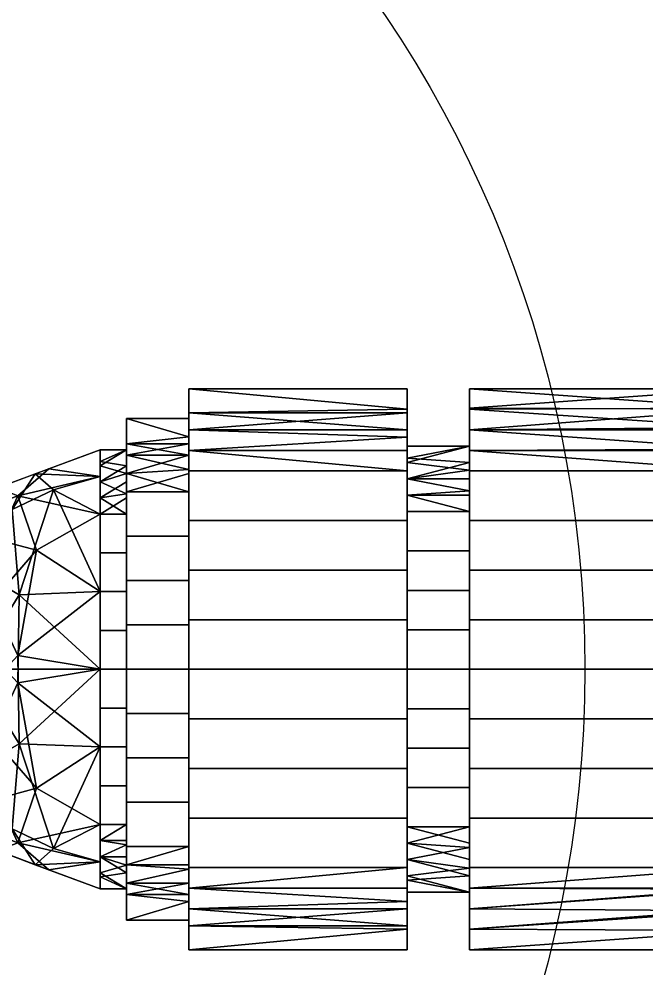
# Model space of a CAD drawing. Header units: millimetres. Extents: x -75 to 3610, y -1375 to 0.
# Drawn here: x 38.7 to 78.9, y -539.2 to -478.3 of the extents above; entities that cross this region are included whole.
import ezdxf

# ---------------------------------------------------------------- set-up
doc = ezdxf.new("R2010")
doc.units = ezdxf.units.MM
doc.layers.add('IQ_204_3D', color=7, linetype='Continuous')
doc.layers.add('IQ_CON_COLDWATER_INT', color=7, linetype='Continuous', lineweight=25)

# ---------------------------------------------------------------- blocks, each defined once
blk = doc.blocks.new('coldwater')
blk.add_circle((0, 0), 3)
at = {"extrusion": (0, -1, 0)}
blk.add_circle((0, 0), 3, dxfattribs=at)

msp = doc.modelspace()

# ---------------------------------------------------------------- block references
at = {"layer": 'IQ_CON_COLDWATER_INT', "xscale": 25, "yscale": 25, "zscale": 25}
msp.add_blockref('coldwater', (-0.004, -520), dxfattribs=at)

# ---------------------------------------------------------------- meshes
at = {"layer": 'IQ_204_3D'}
mesh = msp.add_polyface(dxfattribs=at)
corners = [(49.591, -538, 185), (49.591, -532.728, 172.272), (49.591, -520, 167), (49.591, -507.272, 172.272), (49.591, -502, 185), (63.591, -502, 185), (63.591, -507.272, 172.272), (63.591, -520, 167), (63.591, -532.728, 172.272), (63.591, -538, 185), (63.591, -505.099, 177.518), (49.591, -504.636, 178.636), (49.591, -503.55, 181.259), (49.591, -513.636, 169.636), (63.591, -513.636, 169.636), (63.591, -516.818, 168.318), (63.591, -535.364, 178.636), (49.591, -535.364, 178.636), (49.591, -534.046, 175.454), (63.591, -526.364, 169.636), (49.591, -526.364, 169.636), (49.591, -523.182, 168.318), (49.591, -505.954, 175.454), (63.591, -503.55, 181.259), (49.591, -510.454, 170.954), (63.591, -510.454, 170.954), (49.591, -516.818, 168.318), (49.591, -536.45, 181.259), (63.591, -536.682, 181.818), (63.591, -534.046, 175.454), (49.591, -529.546, 170.954), (63.591, -529.546, 170.954), (63.591, -523.182, 168.318)]
mesh.append_faces([[corners[k] for k in face] for face in [(6, 22, 10), (22, 6, 3), (10, 11, 23)]], dxfattribs={"vtx0": -1, "vtx1": -1})
mesh.append_faces([[corners[k] for k in face] for face in [(21, 32, 19, 20), (14, 13, 24, 25), (7, 2, 26, 15), (23, 11, 12), (15, 26, 13, 14), (3, 6, 25, 24), (2, 7, 32, 21), (1, 8, 29, 18), (18, 29, 16, 17), (20, 19, 31, 30), (30, 31, 8, 1), (27, 16, 28)]], dxfattribs={"vtx0": -1, "vtx2": -1})
mesh.append_faces([[corners[k] for k in face] for face in [(9, 0, 28)]], dxfattribs={"vtx1": -1})
mesh.append_faces([[corners[k] for k in face] for face in [(27, 17, 16), (22, 11, 10), (0, 27, 28)]], dxfattribs={"vtx1": -1, "vtx2": -1})
mesh.append_faces([[corners[k] for k in face] for face in [(4, 5, 23, 12)]], dxfattribs={"vtx2": -1})
mesh = msp.add_polyface(dxfattribs=at)
corners = [(49.591, -502, 185), (49.591, -507.272, 197.728), (49.591, -520, 203), (49.591, -532.728, 197.728), (49.591, -538, 185), (63.591, -538, 185), (63.591, -532.728, 197.728), (63.591, -520, 203), (63.591, -507.272, 197.728), (63.591, -502, 185), (63.591, -534.901, 192.482), (49.591, -535.364, 191.364), (49.591, -536.45, 188.741), (49.591, -526.364, 200.364), (63.591, -526.364, 200.364), (63.591, -523.182, 201.682), (63.591, -504.636, 191.364), (49.591, -504.636, 191.364), (49.591, -505.954, 194.546), (63.591, -513.636, 200.364), (49.591, -513.636, 200.364), (49.591, -516.818, 201.682), (49.591, -534.046, 194.546), (63.591, -536.45, 188.741), (49.591, -529.546, 199.046), (63.591, -529.546, 199.046), (49.591, -523.182, 201.682), (49.591, -503.55, 188.741), (63.591, -503.318, 188.182), (63.591, -505.954, 194.546), (49.591, -510.454, 199.046), (63.591, -510.454, 199.046), (63.591, -516.818, 201.682)]
mesh.append_faces([[corners[k] for k in face] for face in [(6, 22, 10), (22, 6, 3), (10, 11, 23)]], dxfattribs={"vtx0": -1, "vtx1": -1})
mesh.append_faces([[corners[k] for k in face] for face in [(21, 32, 19, 20), (14, 13, 24, 25), (7, 2, 26, 15), (23, 11, 12), (29, 18, 1, 8), (15, 26, 13, 14), (18, 29, 16, 17), (2, 7, 32, 21), (20, 19, 31, 30), (3, 6, 25, 24), (30, 31, 8, 1), (27, 16, 28)]], dxfattribs={"vtx0": -1, "vtx2": -1})
mesh.append_faces([[corners[k] for k in face] for face in [(9, 0, 28)]], dxfattribs={"vtx1": -1})
mesh.append_faces([[corners[k] for k in face] for face in [(27, 17, 16), (22, 11, 10), (0, 27, 28)]], dxfattribs={"vtx1": -1, "vtx2": -1})
mesh.append_faces([[corners[k] for k in face] for face in [(4, 5, 23, 12)]], dxfattribs={"vtx2": -1})
mesh = msp.add_polyface(dxfattribs=at)
corners = [(49.591, -536.088, 185), (49.591, -531.376, 173.624), (49.591, -520, 168.912), (49.591, -508.624, 173.624), (49.591, -503.912, 185), (49.591, -502, 185), (49.591, -507.272, 172.272), (49.591, -520, 167), (49.591, -532.728, 172.272), (49.591, -538, 185)]
mesh.append_faces([[corners[k] for k in face] for face in [(3, 6, 7, 2)]], dxfattribs={"vtx0": -1, "vtx2": -1})
mesh.append_faces([[corners[k] for k in face] for face in [(7, 8, 1, 2)]], dxfattribs={"vtx1": -1, "vtx3": -1})
mesh.append_faces([[corners[k] for k in face] for face in [(4, 5, 6, 3)]], dxfattribs={"vtx2": -1})
mesh.append_faces([[corners[k] for k in face] for face in [(8, 9, 0, 1)]], dxfattribs={"vtx3": -1})
mesh = msp.add_polyface(dxfattribs=at)
corners = [(49.591, -503.912, 185), (49.591, -508.624, 196.376), (49.591, -520, 201.088), (49.591, -531.376, 196.376), (49.591, -536.088, 185), (49.591, -538, 185), (49.591, -532.728, 197.728), (49.591, -520, 203), (49.591, -507.272, 197.728), (49.591, -502, 185)]
mesh.append_faces([[corners[k] for k in face] for face in [(7, 2, 3, 6)]], dxfattribs={"vtx0": -1, "vtx2": -1})
mesh.append_faces([[corners[k] for k in face] for face in [(0, 1, 8, 9)]], dxfattribs={"vtx1": -1})
mesh.append_faces([[corners[k] for k in face] for face in [(7, 8, 1, 2)]], dxfattribs={"vtx1": -1, "vtx3": -1})
mesh.append_faces([[corners[k] for k in face] for face in [(4, 5, 6, 3)]], dxfattribs={"vtx2": -1})
mesh = msp.add_polyface(dxfattribs=at)
corners = [(63.591, -538, 185), (63.591, -532.728, 172.272), (63.591, -520, 167), (63.591, -507.272, 172.272), (63.591, -502, 185), (63.591, -505.692, 185), (63.591, -509.883, 174.883), (63.591, -520, 170.692), (63.591, -530.117, 174.883), (63.591, -534.308, 185)]
mesh.append_faces([[corners[k] for k in face] for face in [(8, 1, 2, 7)]], dxfattribs={"vtx0": -1, "vtx2": -1})
mesh.append_faces([[corners[k] for k in face] for face in [(2, 3, 6, 7)]], dxfattribs={"vtx1": -1, "vtx3": -1})
mesh.append_faces([[corners[k] for k in face] for face in [(9, 0, 1, 8)]], dxfattribs={"vtx2": -1})
mesh.append_faces([[corners[k] for k in face] for face in [(3, 4, 5, 6)]], dxfattribs={"vtx3": -1})
mesh = msp.add_polyface(dxfattribs=at)
corners = [(63.591, -502, 185), (63.591, -507.272, 197.728), (63.591, -520, 203), (63.591, -532.728, 197.728), (63.591, -538, 185), (63.591, -534.308, 185), (63.591, -530.117, 195.117), (63.591, -520, 199.308), (63.591, -509.883, 195.117), (63.591, -505.692, 185)]
mesh.append_faces([[corners[k] for k in face] for face in [(1, 8, 9, 0)]], dxfattribs={"vtx0": -1})
mesh.append_faces([[corners[k] for k in face] for face in [(8, 1, 2, 7)]], dxfattribs={"vtx0": -1, "vtx2": -1})
mesh.append_faces([[corners[k] for k in face] for face in [(6, 7, 2, 3)]], dxfattribs={"vtx1": -1, "vtx3": -1})
mesh.append_faces([[corners[k] for k in face] for face in [(3, 4, 5, 6)]], dxfattribs={"vtx3": -1})
mesh = msp.add_polyface(dxfattribs=at)
corners = [(67.591, -538, 185), (67.591, -532.728, 172.272), (67.591, -520, 167), (67.591, -507.272, 172.272), (67.591, -502, 185), (84.996, -502, 185), (84.996, -507.272, 172.272), (84.996, -520, 167), (84.996, -532.728, 172.272), (84.996, -538, 185), (84.996, -504.493, 178.981), (67.591, -504.636, 178.636), (67.591, -503.318, 181.818), (67.591, -513.636, 169.636), (84.996, -513.636, 169.636), (84.996, -516.818, 168.318), (67.591, -535.364, 178.636), (84.996, -535.364, 178.636), (84.996, -536.754, 181.991), (84.996, -526.364, 169.636), (67.591, -526.364, 169.636), (67.591, -523.182, 168.318), (84.996, -505.883, 175.627), (67.591, -505.954, 175.454), (84.996, -503.246, 181.991), (84.996, -510.454, 170.954), (67.591, -510.454, 170.954), (67.591, -516.818, 168.318), (67.591, -534.046, 175.454), (84.996, -534.046, 175.454), (67.591, -536.682, 181.818), (67.591, -529.546, 170.954), (84.996, -529.546, 170.954), (84.996, -523.182, 168.318)]
mesh.append_faces([[corners[k] for k in face] for face in [(4, 24, 12), (10, 12, 24), (6, 23, 22), (12, 10, 11)]], dxfattribs={"vtx0": -1, "vtx1": -1})
mesh.append_faces([[corners[k] for k in face] for face in [(25, 26, 3, 6), (7, 2, 27, 15), (14, 13, 26, 25), (6, 3, 23), (2, 7, 33, 21), (18, 0, 30), (15, 27, 13, 14), (17, 30, 16, 29), (20, 19, 32, 31), (21, 33, 19, 20), (31, 32, 8, 1), (11, 10, 22), (29, 16, 28), (30, 17, 18)]], dxfattribs={"vtx0": -1, "vtx2": -1})
mesh.append_faces([[corners[k] for k in face] for face in [(23, 11, 22)]], dxfattribs={"vtx1": -1, "vtx2": -1})
mesh.append_faces([[corners[k] for k in face] for face in [(8, 29, 28, 1)]], dxfattribs={"vtx1": -1, "vtx3": -1})
mesh.append_faces([[corners[k] for k in face] for face in [(4, 5, 24), (18, 9, 0)]], dxfattribs={"vtx2": -1})
mesh = msp.add_polyface(dxfattribs=at)
corners = [(67.591, -502, 185), (67.591, -507.272, 197.728), (67.591, -520, 203), (67.591, -532.728, 197.728), (67.591, -538, 185), (84.996, -538, 185), (84.996, -532.728, 197.728), (84.996, -520, 203), (84.996, -507.272, 197.728), (84.996, -502, 185), (84.996, -535.507, 191.019), (67.591, -535.364, 191.364), (67.591, -536.682, 188.182), (67.591, -526.364, 200.364), (84.996, -526.364, 200.364), (84.996, -523.182, 201.682), (84.996, -504.636, 191.364), (67.591, -504.636, 191.364), (67.591, -505.954, 194.546), (84.996, -513.636, 200.364), (67.591, -513.636, 200.364), (67.591, -516.818, 201.682), (84.996, -534.117, 194.373), (67.591, -534.046, 194.546), (84.996, -536.754, 188.009), (84.996, -529.546, 199.046), (67.591, -529.546, 199.046), (67.591, -523.182, 201.682), (67.591, -503.246, 188.009), (84.996, -503.318, 188.182), (84.996, -505.954, 194.546), (67.591, -510.454, 199.046), (84.996, -510.454, 199.046), (84.996, -516.818, 201.682)]
mesh.append_faces([[corners[k] for k in face] for face in [(4, 24, 12), (10, 12, 24), (6, 23, 22), (12, 10, 11), (17, 29, 28)]], dxfattribs={"vtx0": -1, "vtx1": -1})
mesh.append_faces([[corners[k] for k in face] for face in [(21, 33, 19, 20), (7, 2, 27, 15), (14, 13, 26, 25), (30, 18, 1, 8), (15, 27, 13, 14), (17, 16, 29), (18, 30, 16, 17), (2, 7, 33, 21), (6, 3, 23), (20, 19, 32, 31), (25, 26, 3, 6), (31, 32, 8, 1), (11, 10, 22)]], dxfattribs={"vtx0": -1, "vtx2": -1})
mesh.append_faces([[corners[k] for k in face] for face in [(23, 11, 22), (29, 9, 28)]], dxfattribs={"vtx1": -1, "vtx2": -1})
mesh.append_faces([[corners[k] for k in face] for face in [(4, 5, 24), (9, 0, 28)]], dxfattribs={"vtx2": -1})
mesh = msp.add_polyface(dxfattribs=at)
corners = [(67.591, -534.308, 185), (67.591, -530.117, 174.883), (67.591, -520, 170.692), (67.591, -509.883, 174.883), (67.591, -505.692, 185), (67.591, -502, 185), (67.591, -507.272, 172.272), (67.591, -520, 167), (67.591, -532.728, 172.272), (67.591, -538, 185)]
mesh.append_faces([[corners[k] for k in face] for face in [(3, 6, 7, 2)]], dxfattribs={"vtx0": -1, "vtx2": -1})
mesh.append_faces([[corners[k] for k in face] for face in [(7, 8, 1, 2)]], dxfattribs={"vtx1": -1, "vtx3": -1})
mesh.append_faces([[corners[k] for k in face] for face in [(4, 5, 6, 3)]], dxfattribs={"vtx2": -1})
mesh.append_faces([[corners[k] for k in face] for face in [(8, 9, 0, 1)]], dxfattribs={"vtx3": -1})
mesh = msp.add_polyface(dxfattribs=at)
corners = [(67.591, -505.692, 185), (67.591, -509.883, 195.117), (67.591, -520, 199.308), (67.591, -530.117, 195.117), (67.591, -534.308, 185), (67.591, -538, 185), (67.591, -532.728, 197.728), (67.591, -520, 203), (67.591, -507.272, 197.728), (67.591, -502, 185)]
mesh.append_faces([[corners[k] for k in face] for face in [(7, 2, 3, 6)]], dxfattribs={"vtx0": -1, "vtx2": -1})
mesh.append_faces([[corners[k] for k in face] for face in [(0, 1, 8, 9)]], dxfattribs={"vtx1": -1})
mesh.append_faces([[corners[k] for k in face] for face in [(7, 8, 1, 2)]], dxfattribs={"vtx1": -1, "vtx3": -1})
mesh.append_faces([[corners[k] for k in face] for face in [(4, 5, 6, 3)]], dxfattribs={"vtx2": -1})
mesh = msp.add_polyface(dxfattribs=at)
corners = [(45.591, -536.088, 185), (45.591, -531.376, 173.624), (45.591, -520, 168.912), (45.591, -508.624, 173.624), (45.591, -503.912, 185), (49.591, -503.912, 185), (49.591, -508.624, 173.624), (49.591, -520, 168.912), (49.591, -531.376, 173.624), (49.591, -536.088, 185), (49.591, -507.177, 177.119), (45.591, -506.268, 179.312), (45.591, -505.545, 181.06), (45.591, -514.312, 171.268), (49.591, -514.312, 171.268), (49.591, -517.156, 170.09), (49.591, -533.732, 179.312), (45.591, -533.732, 179.312), (45.591, -532.554, 176.468), (49.591, -525.688, 171.268), (45.591, -525.688, 171.268), (45.591, -522.844, 170.09), (45.591, -507.446, 176.468), (49.591, -505.545, 181.06), (45.591, -511.468, 172.446), (49.591, -511.468, 172.446), (45.591, -517.156, 170.09), (45.591, -534.455, 181.06), (49.591, -534.91, 182.156), (49.591, -532.554, 176.468), (45.591, -528.532, 172.446), (49.591, -528.532, 172.446), (49.591, -522.844, 170.09)]
mesh.append_faces([[corners[k] for k in face] for face in [(6, 22, 10), (22, 6, 3), (10, 11, 23)]], dxfattribs={"vtx0": -1, "vtx1": -1})
mesh.append_faces([[corners[k] for k in face] for face in [(21, 32, 19, 20), (14, 13, 24, 25), (7, 2, 26, 15), (23, 11, 12), (29, 18, 1, 8), (15, 26, 13, 14), (18, 29, 16, 17), (2, 7, 32, 21), (20, 19, 31, 30), (3, 6, 25, 24), (30, 31, 8, 1), (27, 16, 28)]], dxfattribs={"vtx0": -1, "vtx2": -1})
mesh.append_faces([[corners[k] for k in face] for face in [(9, 0, 28)]], dxfattribs={"vtx1": -1})
mesh.append_faces([[corners[k] for k in face] for face in [(27, 17, 16), (22, 11, 10), (0, 27, 28)]], dxfattribs={"vtx1": -1, "vtx2": -1})
mesh.append_faces([[corners[k] for k in face] for face in [(4, 5, 23, 12)]], dxfattribs={"vtx2": -1})
mesh = msp.add_polyface(dxfattribs=at)
corners = [(45.591, -503.912, 185), (45.591, -508.624, 196.376), (45.591, -520, 201.088), (45.591, -531.376, 196.376), (45.591, -536.088, 185), (49.591, -536.088, 185), (49.591, -531.376, 196.376), (49.591, -520, 201.088), (49.591, -508.624, 196.376), (49.591, -503.912, 185), (49.591, -532.823, 192.881), (45.591, -533.732, 190.688), (45.591, -534.455, 188.94), (45.591, -525.688, 198.732), (49.591, -525.688, 198.732), (49.591, -522.844, 199.91), (49.591, -506.268, 190.688), (45.591, -506.268, 190.688), (45.591, -507.446, 193.532), (49.591, -514.312, 198.732), (45.591, -514.312, 198.732), (45.591, -517.156, 199.91), (45.591, -532.554, 193.532), (49.591, -534.455, 188.94), (45.591, -528.532, 197.554), (49.591, -528.532, 197.554), (45.591, -522.844, 199.91), (45.591, -505.545, 188.94), (49.591, -505.09, 187.844), (49.591, -507.446, 193.532), (45.591, -511.468, 197.554), (49.591, -511.468, 197.554), (49.591, -517.156, 199.91)]
mesh.append_faces([[corners[k] for k in face] for face in [(6, 22, 10), (22, 6, 3), (10, 11, 23), (18, 16, 17)]], dxfattribs={"vtx0": -1, "vtx1": -1})
mesh.append_faces([[corners[k] for k in face] for face in [(21, 32, 19, 20), (14, 13, 24, 25), (7, 2, 26, 15), (23, 11, 12), (15, 26, 13, 14), (2, 7, 32, 21), (20, 19, 31, 30), (3, 6, 25, 24), (30, 31, 8, 1), (27, 16, 28)]], dxfattribs={"vtx0": -1, "vtx2": -1})
mesh.append_faces([[corners[k] for k in face] for face in [(9, 0, 28)]], dxfattribs={"vtx1": -1})
mesh.append_faces([[corners[k] for k in face] for face in [(27, 17, 16), (8, 29, 1), (22, 11, 10), (0, 27, 28)]], dxfattribs={"vtx1": -1, "vtx2": -1})
mesh.append_faces([[corners[k] for k in face] for face in [(18, 1, 29, 16)]], dxfattribs={"vtx1": -1, "vtx3": -1})
mesh.append_faces([[corners[k] for k in face] for face in [(4, 5, 23, 12)]], dxfattribs={"vtx2": -1})
mesh = msp.add_polyface(dxfattribs=at)
corners = [(45.591, -534.088, 185), (45.591, -529.961, 175.039), (45.591, -520, 170.912), (45.591, -510.039, 175.039), (45.591, -505.912, 185), (45.591, -503.912, 185), (45.591, -508.624, 173.624), (45.591, -520, 168.912), (45.591, -531.376, 173.624), (45.591, -536.088, 185)]
mesh.append_faces([[corners[k] for k in face] for face in [(3, 6, 7, 2)]], dxfattribs={"vtx0": -1, "vtx2": -1})
mesh.append_faces([[corners[k] for k in face] for face in [(7, 8, 1, 2)]], dxfattribs={"vtx1": -1, "vtx3": -1})
mesh.append_faces([[corners[k] for k in face] for face in [(4, 5, 6, 3)]], dxfattribs={"vtx2": -1})
mesh.append_faces([[corners[k] for k in face] for face in [(8, 9, 0, 1)]], dxfattribs={"vtx3": -1})
mesh = msp.add_polyface(dxfattribs=at)
corners = [(45.591, -505.912, 185), (45.591, -510.039, 194.961), (45.591, -520, 199.088), (45.591, -529.961, 194.961), (45.591, -534.088, 185), (45.591, -536.088, 185), (45.591, -531.376, 196.376), (45.591, -520, 201.088), (45.591, -508.624, 196.376), (45.591, -503.912, 185)]
mesh.append_faces([[corners[k] for k in face] for face in [(7, 2, 3, 6)]], dxfattribs={"vtx0": -1, "vtx2": -1})
mesh.append_faces([[corners[k] for k in face] for face in [(0, 1, 8, 9)]], dxfattribs={"vtx1": -1})
mesh.append_faces([[corners[k] for k in face] for face in [(7, 8, 1, 2)]], dxfattribs={"vtx1": -1, "vtx3": -1})
mesh.append_faces([[corners[k] for k in face] for face in [(4, 5, 6, 3)]], dxfattribs={"vtx2": -1})
mesh = msp.add_polyface(dxfattribs=at)
corners = [(26.102, -534.088, 185), (26.102, -529.961, 175.039), (26.102, -520, 170.912), (26.102, -510.039, 175.039), (26.102, -505.912, 185), (32.691, -508.363, 185), (37.303, -508.363, 185), (43.891, -505.912, 185), (43.891, -510.039, 175.039), (43.891, -520, 170.912), (43.891, -529.961, 175.039), (43.891, -534.088, 185), (37.303, -531.637, 185), (32.691, -531.637, 185), (33.025, -515.621, 174.428), (36.968, -524.379, 174.428), (31.293, -524.778, 173.464), (38.7, -515.222, 173.464), (39.726, -507.462, 185), (38.249, -509.76, 178.341), (34.997, -508.363, 185), (33.874, -510.751, 179.001), (30.528, -508.883, 178.426), (35.966, -513.646, 176.062), (29.782, -514.368, 172.975), (43.891, -507.642, 180.824), (40.911, -508.491, 177.827), (36.557, -518.685, 173.854), (34.249, -522.589, 174.418), (34.88, -529.007, 179.072), (38.619, -520.878, 172.592), (39.813, -527.638, 174.367), (40.597, -532.862, 185), (38.61, -531.13, 179.458), (43.891, -532.358, 180.824), (30.268, -532.538, 185), (31.744, -530.24, 178.341), (26.102, -532.358, 180.824), (29.082, -531.509, 177.827), (34.84, -517.02, 174.635), (35.969, -510.127, 180.225), (36.553, -530.353, 180.672), (34.997, -531.637, 185), (37.279, -528.312, 176.875), (26.102, -524.981, 172.976), (43.891, -515.019, 172.976), (26.102, -507.976, 180.019), (29.396, -507.138, 185), (31.39, -519.138, 172.6), (29.167, -521.986, 171.616), (26.102, -515.019, 172.976), (43.891, -524.981, 172.976)]
mesh.append_faces([[corners[k] for k in face] for face in [(35, 36, 13), (2, 49, 44), (12, 33, 32), (34, 33, 10), (6, 40, 20), (51, 30, 9)]], dxfattribs={"vtx0": -1, "vtx1": -1})
mesh.append_faces([[corners[k] for k in face] for face in [(17, 19, 26), (24, 3, 22), (6, 19, 40), (5, 21, 22), (17, 23, 19), (36, 29, 13), (27, 30, 15), (14, 24, 22), (30, 31, 15), (23, 40, 19), (33, 34, 32), (38, 44, 16), (36, 28, 29), (27, 39, 23), (25, 26, 18), (23, 21, 40), (39, 28, 14), (14, 22, 21), (27, 23, 17), (21, 23, 39), (48, 24, 14), (18, 26, 19), (30, 27, 17), (27, 15, 28), (28, 15, 29), (28, 16, 48), (43, 31, 33), (41, 42, 29), (26, 45, 17), (30, 51, 31), (10, 33, 31), (41, 43, 33), (41, 33, 12), (16, 36, 38), (37, 38, 35), (36, 16, 28), (35, 38, 36), (28, 39, 27), (21, 39, 14), (21, 20, 40), (43, 29, 15), (29, 43, 41), (31, 43, 15), (24, 48, 49), (17, 9, 30), (46, 47, 22), (28, 48, 14), (49, 48, 16), (44, 49, 16), (2, 24, 49)]], dxfattribs={"vtx0": -1, "vtx1": -1, "vtx2": -1})
mesh.append_faces([[corners[k] for k in face] for face in [(22, 47, 5), (24, 2, 50), (26, 25, 8), (38, 37, 1), (41, 12, 42), (22, 3, 46)]], dxfattribs={"vtx0": -1, "vtx2": -1})
mesh.append_faces([[corners[k] for k in face] for face in [(45, 9, 17), (5, 20, 21), (6, 18, 19), (8, 45, 26), (1, 44, 38), (42, 13, 29), (50, 3, 24), (51, 10, 31)]], dxfattribs={"vtx1": -1, "vtx2": -1})
mesh.append_faces([[corners[k] for k in face] for face in [(35, 0, 37), (18, 7, 25), (46, 4, 47), (34, 11, 32)]], dxfattribs={"vtx2": -1})
mesh = msp.add_polyface(dxfattribs=at)
corners = [(26.102, -505.912, 185), (26.102, -510.039, 194.961), (26.102, -520, 199.088), (26.102, -529.961, 194.961), (26.102, -534.088, 185), (32.691, -531.637, 185), (37.303, -531.637, 185), (43.891, -534.088, 185), (43.891, -529.961, 194.961), (43.891, -520, 199.088), (43.891, -510.039, 194.961), (43.891, -505.912, 185), (37.303, -508.363, 185), (32.691, -508.363, 185), (33.025, -524.379, 195.572), (36.968, -515.621, 195.572), (31.293, -515.222, 196.536), (38.7, -524.778, 196.536), (39.726, -532.538, 185), (38.249, -530.24, 191.659), (34.997, -531.637, 185), (33.874, -529.249, 190.999), (30.528, -531.117, 191.574), (35.966, -526.354, 193.938), (29.782, -525.632, 197.025), (43.891, -532.358, 189.176), (40.911, -531.509, 192.173), (36.557, -521.315, 196.146), (34.249, -517.411, 195.582), (34.88, -510.993, 190.928), (38.619, -519.122, 197.408), (39.813, -512.362, 195.633), (40.597, -507.138, 185), (38.61, -508.87, 190.542), (43.891, -507.642, 189.176), (30.268, -507.462, 185), (31.744, -509.76, 191.659), (26.102, -507.642, 189.176), (29.082, -508.491, 192.173), (34.84, -522.98, 195.365), (35.969, -529.873, 189.776), (36.553, -509.647, 189.328), (34.997, -508.363, 185), (37.279, -511.688, 193.125), (26.102, -515.019, 197.024), (43.891, -524.981, 197.024), (26.102, -532.024, 189.981), (29.396, -532.862, 185), (31.39, -520.862, 197.4), (29.167, -518.014, 198.384), (26.102, -524.981, 197.024), (43.891, -515.019, 197.024)]
mesh.append_faces([[corners[k] for k in face] for face in [(35, 36, 13), (2, 49, 44), (12, 33, 32), (34, 33, 10), (6, 40, 20), (51, 30, 9)]], dxfattribs={"vtx0": -1, "vtx1": -1})
mesh.append_faces([[corners[k] for k in face] for face in [(17, 19, 26), (24, 3, 22), (6, 19, 40), (5, 21, 22), (17, 23, 19), (36, 29, 13), (27, 30, 15), (14, 24, 22), (30, 31, 15), (23, 40, 19), (33, 34, 32), (38, 44, 16), (36, 28, 29), (27, 39, 23), (25, 26, 18), (23, 21, 40), (39, 28, 14), (14, 22, 21), (27, 23, 17), (21, 23, 39), (48, 24, 14), (18, 26, 19), (30, 27, 17), (27, 15, 28), (28, 15, 29), (28, 16, 48), (43, 31, 33), (41, 42, 29), (26, 45, 17), (30, 51, 31), (10, 33, 31), (41, 43, 33), (41, 33, 12), (16, 36, 38), (37, 38, 35), (36, 16, 28), (35, 38, 36), (28, 39, 27), (21, 39, 14), (21, 20, 40), (43, 29, 15), (29, 43, 41), (31, 43, 15), (24, 48, 49), (17, 9, 30), (46, 47, 22), (28, 48, 14), (49, 48, 16), (44, 49, 16), (2, 24, 49)]], dxfattribs={"vtx0": -1, "vtx1": -1, "vtx2": -1})
mesh.append_faces([[corners[k] for k in face] for face in [(22, 47, 5), (24, 2, 50), (26, 25, 8), (38, 37, 1), (41, 12, 42), (22, 3, 46)]], dxfattribs={"vtx0": -1, "vtx2": -1})
mesh.append_faces([[corners[k] for k in face] for face in [(45, 9, 17), (5, 20, 21), (6, 18, 19), (8, 45, 26), (1, 44, 38), (42, 13, 29), (50, 3, 24), (51, 10, 31)]], dxfattribs={"vtx1": -1, "vtx2": -1})
mesh.append_faces([[corners[k] for k in face] for face in [(35, 0, 37), (18, 7, 25), (46, 4, 47), (34, 11, 32)]], dxfattribs={"vtx2": -1})
mesh = msp.add_polyface(dxfattribs=at)
corners = [(43.891, -534.088, 185), (43.891, -529.961, 175.039), (43.891, -520, 170.912), (43.891, -510.039, 175.039), (43.891, -505.912, 185), (45.591, -505.912, 185), (45.591, -510.039, 175.039), (45.591, -520, 170.912), (45.591, -529.961, 175.039), (45.591, -534.088, 185), (45.591, -507.44, 181.313), (43.891, -507.976, 180.019), (43.891, -506.944, 182.51), (43.891, -515.019, 172.976), (45.591, -515.019, 172.976), (45.591, -517.51, 171.944), (45.591, -532.024, 180.019), (43.891, -532.024, 180.019), (43.891, -530.993, 177.529), (45.591, -524.981, 172.976), (43.891, -524.981, 172.976), (43.891, -522.49, 171.944), (45.591, -508.739, 178.176), (43.891, -512.529, 174.007), (45.591, -512.529, 174.007), (43.891, -517.51, 171.944), (43.891, -533.324, 183.156), (45.591, -533.056, 182.51), (45.591, -530.993, 177.529), (43.891, -527.471, 174.007), (45.591, -527.471, 174.007), (45.591, -522.49, 171.944), (43.891, -509.007, 177.529)]
mesh.append_faces([[corners[k] for k in face] for face in [(5, 12, 4)]], dxfattribs={"vtx0": -1})
mesh.append_faces([[corners[k] for k in face] for face in [(6, 32, 22), (17, 27, 26), (32, 6, 3)]], dxfattribs={"vtx0": -1, "vtx1": -1})
mesh.append_faces([[corners[k] for k in face] for face in [(3, 6, 24, 23), (7, 2, 25, 15), (23, 24, 14, 13), (10, 11, 12), (17, 16, 27), (2, 7, 31, 21), (1, 8, 28, 18), (15, 25, 13, 14), (20, 19, 30, 29), (21, 31, 19, 20), (18, 28, 16, 17), (29, 30, 8, 1)]], dxfattribs={"vtx0": -1, "vtx2": -1})
mesh.append_faces([[corners[k] for k in face] for face in [(10, 22, 11), (5, 10, 12), (27, 9, 26), (32, 11, 22)]], dxfattribs={"vtx1": -1, "vtx2": -1})
mesh.append_faces([[corners[k] for k in face] for face in [(9, 0, 26)]], dxfattribs={"vtx2": -1})
mesh = msp.add_polyface(dxfattribs=at)
corners = [(43.891, -505.912, 185), (43.891, -510.039, 194.961), (43.891, -520, 199.088), (43.891, -529.961, 194.961), (43.891, -534.088, 185), (45.591, -534.088, 185), (45.591, -529.961, 194.961), (45.591, -520, 199.088), (45.591, -510.039, 194.961), (45.591, -505.912, 185), (45.591, -532.56, 188.687), (43.891, -532.024, 189.981), (43.891, -533.056, 187.49), (43.891, -524.981, 197.024), (45.591, -524.981, 197.024), (45.591, -522.49, 198.056), (45.591, -507.976, 189.981), (43.891, -507.976, 189.981), (43.891, -509.007, 192.471), (45.591, -515.019, 197.024), (43.891, -515.019, 197.024), (43.891, -517.51, 198.056), (45.591, -531.261, 191.824), (43.891, -527.471, 195.993), (45.591, -527.471, 195.993), (43.891, -522.49, 198.056), (43.891, -506.676, 186.844), (45.591, -506.944, 187.49), (45.591, -509.007, 192.471), (43.891, -512.529, 195.993), (45.591, -512.529, 195.993), (45.591, -517.51, 198.056), (43.891, -530.993, 192.471)]
mesh.append_faces([[corners[k] for k in face] for face in [(5, 12, 4)]], dxfattribs={"vtx0": -1})
mesh.append_faces([[corners[k] for k in face] for face in [(6, 32, 22), (17, 27, 26), (32, 6, 3)]], dxfattribs={"vtx0": -1, "vtx1": -1})
mesh.append_faces([[corners[k] for k in face] for face in [(21, 31, 19, 20), (7, 2, 25, 15), (23, 24, 14, 13), (10, 11, 12), (15, 25, 13, 14), (2, 7, 31, 21), (20, 19, 30, 29), (3, 6, 24, 23), (29, 30, 8, 1)]], dxfattribs={"vtx0": -1, "vtx2": -1})
mesh.append_faces([[corners[k] for k in face] for face in [(10, 22, 11), (5, 10, 12), (8, 28, 1), (27, 9, 26), (32, 11, 22)]], dxfattribs={"vtx1": -1, "vtx2": -1})
mesh.append_faces([[corners[k] for k in face] for face in [(18, 1, 28, 16), (16, 27, 17, 18)]], dxfattribs={"vtx1": -1, "vtx3": -1})
mesh.append_faces([[corners[k] for k in face] for face in [(9, 0, 26)]], dxfattribs={"vtx2": -1})
mesh = msp.add_polyface(dxfattribs=at)
corners = [(63.591, -534.308, 185), (63.591, -530.117, 174.883), (63.591, -520, 170.692), (63.591, -509.883, 174.883), (63.591, -505.692, 185), (67.591, -505.692, 185), (67.591, -509.883, 174.883), (67.591, -520, 170.692), (67.591, -530.117, 174.883), (67.591, -534.308, 185), (67.591, -507.231, 181.284), (63.591, -507.787, 179.941), (63.591, -506.74, 182.471), (63.591, -514.941, 172.787), (67.591, -514.941, 172.787), (67.591, -517.471, 171.74), (67.591, -532.213, 179.941), (63.591, -532.213, 179.941), (63.591, -531.165, 177.412), (67.591, -525.059, 172.787), (63.591, -525.059, 172.787), (63.591, -522.529, 171.74), (67.591, -508.557, 178.083), (63.591, -512.412, 173.835), (67.591, -512.412, 173.835), (63.591, -517.471, 171.74), (63.591, -533.538, 183.142), (67.591, -533.26, 182.471), (67.591, -531.165, 177.412), (63.591, -527.588, 173.835), (67.591, -527.588, 173.835), (67.591, -522.529, 171.74), (63.591, -508.835, 177.412)]
mesh.append_faces([[corners[k] for k in face] for face in [(5, 12, 4)]], dxfattribs={"vtx0": -1})
mesh.append_faces([[corners[k] for k in face] for face in [(6, 32, 22), (17, 27, 26), (32, 6, 3)]], dxfattribs={"vtx0": -1, "vtx1": -1})
mesh.append_faces([[corners[k] for k in face] for face in [(21, 31, 19, 20), (7, 2, 25, 15), (23, 24, 14, 13), (15, 25, 13, 14), (10, 11, 12), (2, 7, 31, 21), (20, 19, 30, 29), (3, 6, 24, 23), (29, 30, 8, 1)]], dxfattribs={"vtx0": -1, "vtx2": -1})
mesh.append_faces([[corners[k] for k in face] for face in [(10, 22, 11), (8, 28, 1), (5, 10, 12), (27, 9, 26), (32, 11, 22)]], dxfattribs={"vtx1": -1, "vtx2": -1})
mesh.append_faces([[corners[k] for k in face] for face in [(18, 1, 28, 16), (16, 27, 17, 18)]], dxfattribs={"vtx1": -1, "vtx3": -1})
mesh.append_faces([[corners[k] for k in face] for face in [(9, 0, 26)]], dxfattribs={"vtx2": -1})
mesh = msp.add_polyface(dxfattribs=at)
corners = [(63.591, -505.692, 185), (63.591, -509.883, 195.117), (63.591, -520, 199.308), (63.591, -530.117, 195.117), (63.591, -534.308, 185), (67.591, -534.308, 185), (67.591, -530.117, 195.117), (67.591, -520, 199.308), (67.591, -509.883, 195.117), (67.591, -505.692, 185), (67.591, -532.769, 188.716), (63.591, -532.213, 190.059), (63.591, -533.26, 187.529), (63.591, -525.059, 197.213), (67.591, -525.059, 197.213), (67.591, -522.529, 198.26), (67.591, -507.787, 190.059), (63.591, -507.787, 190.059), (63.591, -508.835, 192.588), (67.591, -514.941, 197.213), (63.591, -514.941, 197.213), (63.591, -517.471, 198.26), (67.591, -531.443, 191.917), (63.591, -527.588, 196.165), (67.591, -527.588, 196.165), (63.591, -522.529, 198.26), (63.591, -506.462, 186.858), (67.591, -506.74, 187.529), (67.591, -508.835, 192.588), (63.591, -512.412, 196.165), (67.591, -512.412, 196.165), (67.591, -517.471, 198.26), (63.591, -531.165, 192.588)]
mesh.append_faces([[corners[k] for k in face] for face in [(5, 12, 4)]], dxfattribs={"vtx0": -1})
mesh.append_faces([[corners[k] for k in face] for face in [(6, 32, 22), (17, 27, 26), (32, 6, 3)]], dxfattribs={"vtx0": -1, "vtx1": -1})
mesh.append_faces([[corners[k] for k in face] for face in [(21, 31, 19, 20), (7, 2, 25, 15), (23, 24, 14, 13), (10, 11, 12), (28, 18, 1, 8), (15, 25, 13, 14), (17, 16, 27), (18, 28, 16, 17), (2, 7, 31, 21), (20, 19, 30, 29), (3, 6, 24, 23), (29, 30, 8, 1)]], dxfattribs={"vtx0": -1, "vtx2": -1})
mesh.append_faces([[corners[k] for k in face] for face in [(10, 22, 11), (5, 10, 12), (27, 9, 26), (32, 11, 22)]], dxfattribs={"vtx1": -1, "vtx2": -1})
mesh.append_faces([[corners[k] for k in face] for face in [(9, 0, 26)]], dxfattribs={"vtx2": -1})

doc.saveas('drawing.dxf')
